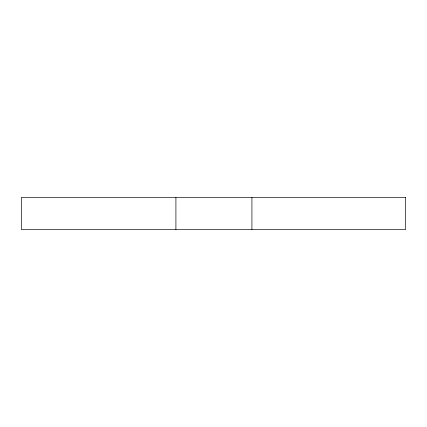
<?xml version="1.0" encoding="UTF-8"?>
<svg xmlns="http://www.w3.org/2000/svg" width="427" height="427" viewBox="0 0 427 427"><rect width="100%" height="100%" fill="white"/><g stroke="black" fill="none" stroke-linecap="round" stroke-linejoin="round"><path stroke-width="0.64" d="M251.93 197.487L251.93 229.512M175.913 197.487L175.913 229.512M405.65 197.487L21.35 197.487L21.35 229.512L405.65 229.512L405.65 197.487"/></g></svg>
